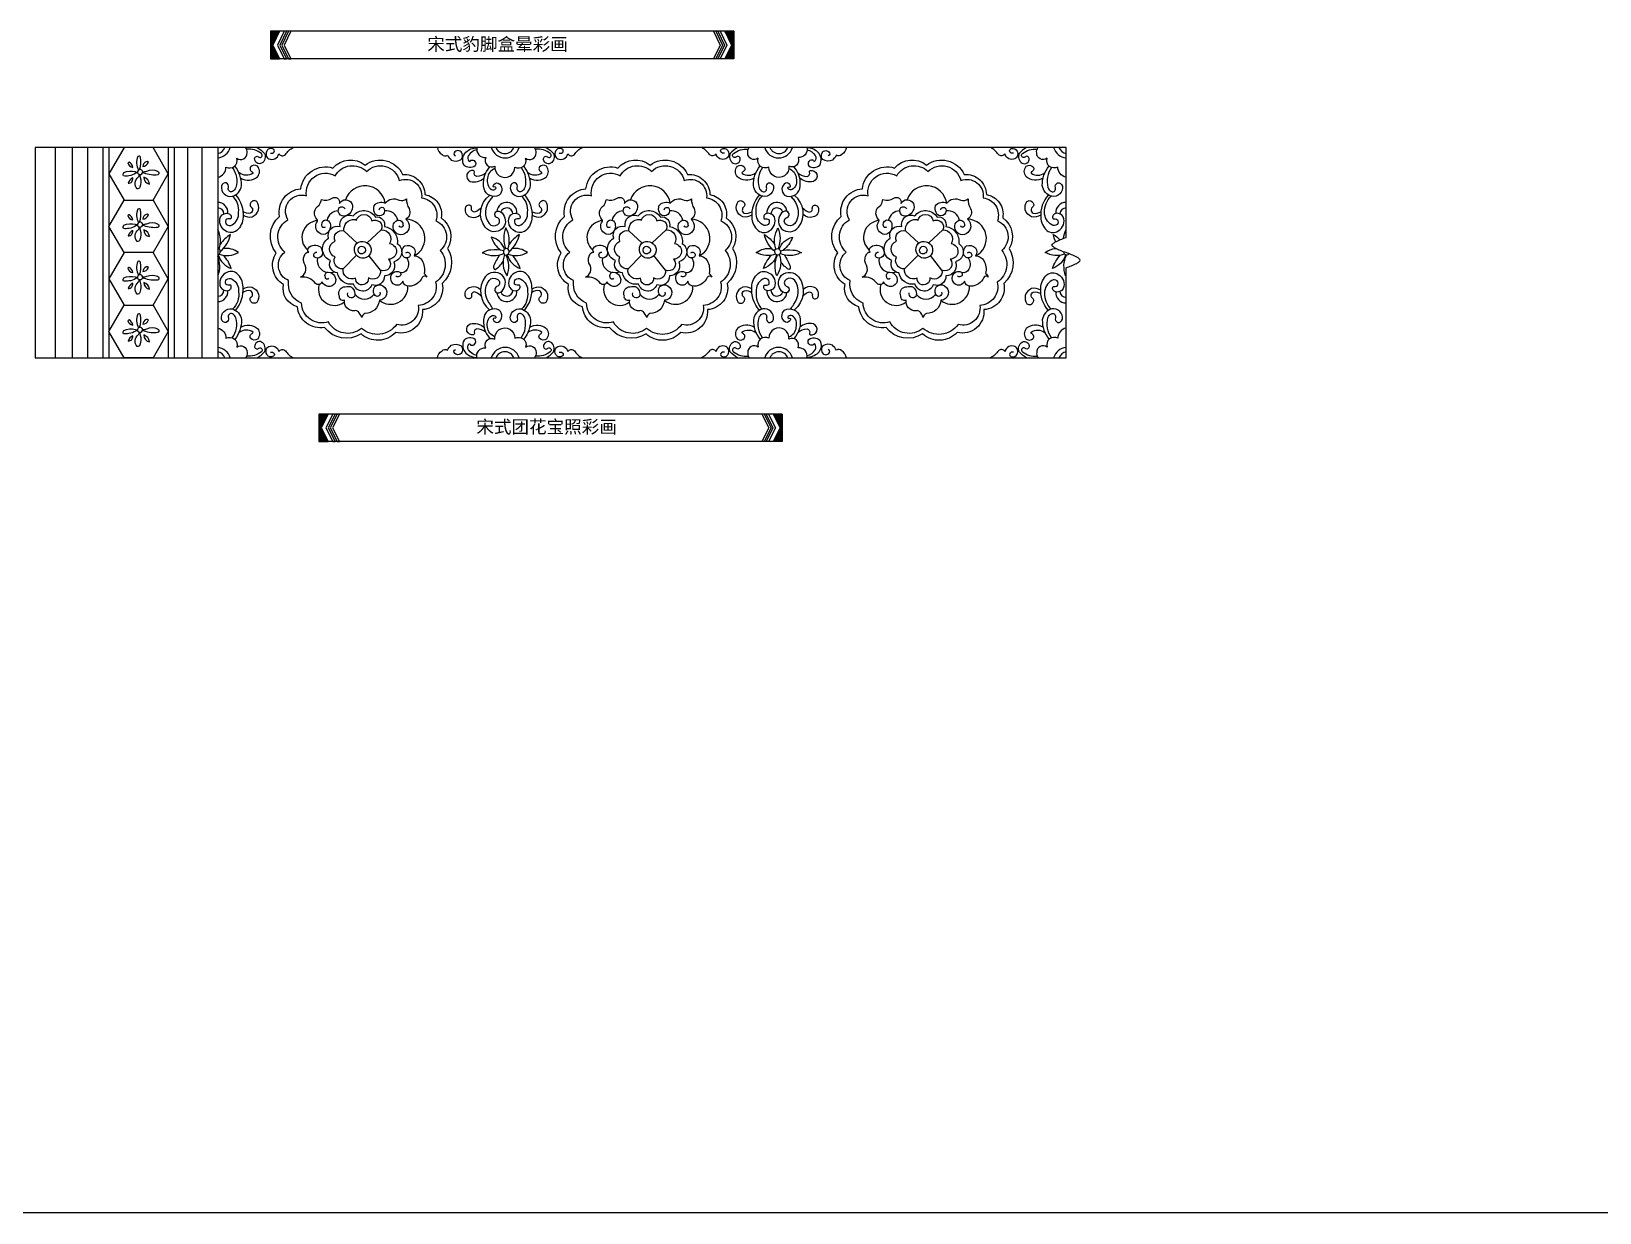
# Model space of a CAD drawing. Extents: x -66030 to 95157, y -13132 to 45879.
# Drawn here: x -29719 to -25992, y 1430 to 4238 of the extents above; entities that cross this region are included whole.
import ezdxf

# ---------------------------------------------------------------- set-up
doc = ezdxf.new("R2010")
doc.units = 0
doc.header["$LTSCALE"] = 100
doc.header["$MEASUREMENT"] = 0
for name, color, linetype in [('3', 11, 'CONTINUOUS'), ('4', 121, 'CONTINUOUS'), ('BH', 21, 'CONTINUOUS'), ('TEXT', 105, 'CONTINUOUS')]:
    doc.layers.add(name, color=color, linetype=linetype)
doc.styles.add('HZ', font='simhei.ttf')

# ---------------------------------------------------------------- blocks, each defined once
blk = doc.blocks.new('A$C4CCE1407')
at = {"layer": '3'}
for p, q in [((0, 65.3), (0, 0)), ((1101.2, 65.3), (0, 65.3)), ((21.6, 65.3), (5.3, 32.6)), ((32.8, 65.3), (16.5, 32.6)), ((38.4, 65.3), (22.1, 32.6)), ((43, 65.3), (26.7, 32.6)), ((48.6, 65.3), (32.3, 32.6)), ((1058.2, 65.3), (1052.6, 65.3)), ((1052.6, 65.3), (1068.9, 32.6)), ((1058.2, 65.3), (1074.5, 32.6)), ((1068.4, 65.3), (1062.8, 65.3)), ((1062.8, 65.3), (1079.1, 32.6)), ((1068.4, 65.3), (1084.7, 32.6)), ((1101.2, 65.3), (1079.6, 65.3)), ((1079.6, 65.3), (1095.9, 32.6)), ((1101.2, 65.3), (1101.2, 0)), ((5.3, 32.6), (21.6, 0)), ((16.5, 32.6), (32.8, 0)), ((22.1, 32.6), (38.4, 0)), ((26.7, 32.6), (43, 0)), ((32.3, 32.6), (48.6, 0)), ((1068.9, 32.6), (1052.6, 0)), ((1074.5, 32.6), (1058.2, 0)), ((1079.1, 32.6), (1062.8, 0)), ((1084.7, 32.6), (1068.4, 0)), ((1095.9, 32.6), (1079.6, 0)), ((0, 0), (21.6, 0)), ((1101.2, 0), (0, 0)), ((32.8, 0), (38.4, 0)), ((43, 0), (48.6, 0)), ((1058.2, 0), (1052.6, 0)), ((1068.4, 0), (1062.8, 0)), ((1101.2, 0), (1079.6, 0))]:
    blk.add_line(p, q, dxfattribs=at)
at = {"layer": 'BH'}
for p, q in [((0, 63.9), (1.3, 65.3)), ((0, 58.8), (6.4, 65.3)), ((0, 61.4), (3.9, 65.3)), ((0, 56.3), (9, 65.3)), ((0, 53.8), (11.5, 65.3)), ((0, 51.2), (14, 65.3)), ((0, 48.7), (16.6, 65.3)), ((0, 46.1), (19.1, 65.3)), ((0, 43.6), (21.5, 65.1)), ((0, 41), (19, 60)), ((0, 38.5), (16.4, 54.9)), ((0, 35.9), (13.9, 49.8)), ((0, 33.4), (11.3, 44.7)), ((0, 30.8), (8.8, 39.6)), ((1080, 64.6), (1080.6, 65.3)), ((1080.8, 62.9), (1083.2, 65.3)), ((1081.7, 61.2), (1085.7, 65.3)), ((1082.5, 59.5), (1088.3, 65.3)), ((1083.3, 57.8), (1090.8, 65.3)), ((1084.2, 56.1), (1093.4, 65.3)), ((1085, 54.4), (1095.9, 65.3)), ((1085.9, 52.7), (1098.4, 65.3)), ((1086.7, 51), (1101, 65.3)), ((1087.6, 49.3), (1101.2, 62.9)), ((1088.4, 47.6), (1101.2, 60.4)), ((1089.3, 45.9), (1101.2, 57.8)), ((1090.1, 44.2), (1101.2, 55.3)), ((1091, 42.5), (1101.2, 52.8)), ((1091.8, 40.8), (1101.2, 50.2)), ((1092.7, 39.1), (1101.2, 47.7)), ((1093.5, 37.4), (1101.2, 45.1)), ((1094.4, 35.7), (1101.2, 42.6)), ((1095.2, 34), (1101.2, 40)), ((1095.5, 31.8), (1101.2, 37.5)), ((0, 28.3), (6.2, 34.5)), ((0, 25.7), (5.8, 31.6)), ((0, 23.2), (6.7, 29.9)), ((0, 20.7), (7.5, 28.2)), ((0, 18.1), (8.4, 26.5)), ((0, 15.6), (9.2, 24.8)), ((0, 13), (10.1, 23.1)), ((0, 10.5), (10.9, 21.4)), ((0, 7.9), (11.8, 19.7)), ((0, 5.4), (12.6, 18)), ((0, 2.8), (13.5, 16.3)), ((0, 0.3), (14.3, 14.6)), ((2.3, 0), (15.2, 12.9)), ((4.8, 0), (16, 11.2)), ((7.3, 0), (16.8, 9.5)), ((9.9, 0), (17.7, 7.8)), ((12.4, 0), (18.5, 6.1)), ((15, 0), (19.4, 4.4)), ((17.5, 0), (20.2, 2.7)), ((20.1, 0), (21.1, 1)), ((1080.2, 1.2), (1101.2, 22.2)), ((1081.6, 0), (1101.2, 19.7)), ((1082.8, 6.3), (1101.2, 24.8)), ((1084.1, 0), (1101.2, 17.1)), ((1085.3, 11.4), (1101.2, 27.3)), ((1086.7, 0), (1101.2, 14.6)), ((1087.9, 16.5), (1101.2, 29.8)), ((1089.2, 0), (1101.2, 12)), ((1090.4, 21.6), (1101.2, 32.4)), ((1091.7, 0), (1101.2, 9.5)), ((1093, 26.7), (1101.2, 34.9)), ((1094.3, 0), (1101.2, 6.9)), ((1096.8, 0), (1101.2, 4.4)), ((1099.4, 0), (1101.2, 1.8))]:
    blk.add_line(p, q, dxfattribs=at)
blk = doc.blocks.new('A$C0F590F21')
at = {"layer": '3'}
for p, q in [((47.6, 500), (47.6, 0)), ((87.8, 500), (87.8, 0)), ((124.3, 500), (124.3, 0)), ((160.8, 500), (160.8, 0)), ((175.4, 500), (175.4, 0)), ((316.1, 500), (316.1, 0)), ((330.6, 500), (330.6, 0)), ((362, 500), (362, 0)), ((395.9, 500), (395.9, 0)), ((433.9, 500), (433.9, 0)), ((765.3, 272.8), (733.9, 302)), ((822.6, 304.1), (788.9, 273.5)), ((1442.6, 272.8), (1411.2, 302)), ((1500, 304.1), (1466.3, 273.5)), ((2099.9, 272.8), (2068.4, 302)), ((2157.2, 304.1), (2123.5, 273.5)), ((763.9, 243.7), (731.8, 211.8)), ((820.6, 208.7), (793.3, 243.1)), ((1441.3, 243.7), (1409.1, 211.8)), ((1497.9, 208.7), (1470.7, 243.1)), ((2098.5, 243.7), (2066.4, 211.8)), ((2155.1, 208.7), (2127.9, 243.1))]:
    blk.add_line(p, q, dxfattribs=at)
blk.add_lwpolyline([(211.5, 500), (175.4, 437.5), (211.5, 375), (280.1, 375), (316.1, 437.5), (280.1, 500)], dxfattribs=at)
for points in [[(433.9, 429.3, 0.372313), (453.4, 453.6, 0.68693), (479, 474.3, 0.626492), (503.6, 487.1, 0.205516), (500.1, 500)], [(527.5, 500, -0.107783), (545.1, 485.7, -0.391032), (538.1, 462.5, -0.58112), (521.6, 473.9, -0.660463), (531.9, 477, 0.955621), (537.6, 485.5, 0.204261), (502.4, 496.1, 0.204261)], [(559, 486.8, 0.394797), (567.8, 489.9, 0.574098), (564, 496.6, 0.442079), (550.3, 490.9, 0.426604), (555.4, 473.1, 0.474753), (578.9, 484.7, 0.428695), (594.7, 483.1, -0.139019), (613.7, 500)], [(956, 500, 0.230395), (967, 483.2, 0.365951), (979.6, 481.9, 0.095053), (989, 470.1, 0.281466), (1012.2, 471.8, 0.283048), (1014.7, 484.8, 0.578552), (997.6, 489.7, 0.618575), (999.2, 479.9)], [(1049.5, 494.1, 0.228842), (1030.1, 481.2, 0.299699), (1030.7, 467.1, 0.50223), (1035, 469.5, -0.764974), (1045.4, 456.3, -0.379328), (1019.4, 458.2, -0.347241), (1023.7, 488.8, -0.184495), (1049.8, 499.2)], [(1050, 500, 0.519587), (1070.9, 476.3, 0.729161), (1092.6, 455.5, 1.079646), (1140, 453.6, 0.68693), (1165.7, 474.3, 0.626492), (1190.3, 487.1, 0.205516), (1186.7, 500, 0.205516)], [(1214.2, 500, -0.107783), (1231.8, 485.7, -0.391032), (1224.8, 462.5, -0.58112), (1208.2, 473.9, -0.660463), (1218.6, 477, 0.955621), (1224.3, 485.5, 0.204261), (1189.1, 496.1, 0.204261)], [(1245.7, 486.8, 0.394797), (1254.5, 489.9, 0.574098), (1250.6, 496.6, 0.442079), (1236.9, 490.9, 0.426604), (1242.1, 473.1, 0.474753), (1265.6, 484.7, 0.428695), (1281.4, 483.1, -0.139019), (1300.4, 500)], [(1638.2, 486.8, -0.394797), (1629.4, 489.9, -0.574098), (1633.3, 496.6, -0.442079), (1647, 490.9, -0.426604), (1641.8, 473.1, -0.474753), (1618.3, 484.7, -0.428695), (1602.5, 483.1, 0.139019), (1583.5, 500)], [(1669.7, 500, 0.107783), (1652.1, 485.7, 0.391032), (1659.1, 462.5, 0.58112), (1675.6, 473.9, 0.660463), (1665.3, 477, -0.955621), (1659.6, 485.5, -0.204261), (1694.8, 496.1, -0.204261)], [(1833.9, 500, -0.519587), (1813, 476.3, -0.729161), (1791.3, 455.5, -1.079646), (1743.8, 453.6, -0.68693), (1718.2, 474.3, -0.626492), (1693.6, 487.1, -0.205516), (1697.2, 500, -0.205516)], [(1834.4, 494.1, -0.228842), (1853.8, 481.2, -0.299699), (1853.2, 467.1, -0.50223), (1848.9, 469.5, 0.764974), (1838.5, 456.3, 0.379328), (1864.5, 458.2, 0.347241), (1860.2, 488.8, 0.184495), (1834.1, 499.2)], [(1927.9, 500, -0.230395), (1916.9, 483.2, -0.365951), (1904.2, 481.9, -0.095053), (1894.9, 470.1, -0.281466), (1871.7, 471.8, -0.283048), (1869.2, 484.8, -0.578552), (1886.3, 489.7, -0.618575), (1884.7, 479.9)], [(2324.9, 486.8, -0.394797), (2316.1, 489.9, -0.479285), (2319.9, 497.4, -0.381127), (2333.6, 490.9, -0.426604), (2328.5, 473.1, -0.474753), (2305, 484.7, -0.428695), (2289.2, 483.1, 0.139019), (2270.2, 500)], [(2356.4, 500, 0.107783), (2338.8, 485.7, 0.391032), (2345.8, 462.5, 0.58112), (2362.3, 473.9, 0.660463), (2352, 477, -0.955621), (2346.3, 485.5, -0.204261), (2381.5, 496.1, -0.204261)], [(2450, 429.3, -0.372313), (2430.5, 453.6, -0.68693), (2404.9, 474.3, -0.626492), (2380.2, 487.1, -0.205516), (2383.8, 500)], [(2450, 0), (2450, 214, 0.033865), (2475.6, 224.6, 0.043189), (2481.4, 228.7, 0.176583), (2483.3, 232, 0.176583), (2481.4, 235.3, 0.043189), (2475.6, 239.4, 0.033865), (2450, 250, -0.033865), (2424.4, 260.6, -0.043189), (2418.6, 264.7, -0.176583), (2416.7, 268, -0.176583), (2418.6, 271.3, -0.043189), (2424.4, 275.4, -0.033865), (2450, 286), (2450, 500)], [(248.3, 447.4, 0.1136), (250.4, 476.7, 0.559237), (244.3, 478.7, 0.251971), (245.8, 446.5)], [(255.7, 455, 0.343849), (269.2, 465, 0.379827), (264.1, 466, 0.309086), (256.1, 455)], [(468.4, 452.3, -0.232545), (476.9, 405, -0.186121), (468.7, 395.3, -0.674391), (459.2, 404.8, 0.348927), (454.3, 415.9, 0.393108), (442.7, 408.4, 0.528188), (467.9, 383.9, 0.309808), (490.3, 409.4, 0.179575), (474.4, 456.1, 0.179575)], [(488.6, 426.7, 0.312407), (528.4, 430.5, 0.373033), (528.4, 455.5, 0.367234), (512.2, 453.8, 0.501529), (515.6, 442.4, -0.185739), (517.7, 439, -0.303035), (484.6, 439.4)], [(1092.7, 449.8, 0.302314), (1075.1, 426.8, 0.317129), (1084.7, 399.9, 0.256228), (1094.3, 401.8, 0.86317), (1092.4, 406.1, -0.572432), (1088.4, 408.8, -0.414123), (1100.7, 415.5, -0.510779), (1102.8, 386.7, -0.489045), (1066.7, 402, -0.239592), (1080.7, 454.2)], [(1155.1, 452.3, -0.232545), (1163.6, 405, -0.186121), (1155.4, 395.3, -0.674391), (1145.9, 404.8, 0.348927), (1141, 415.9, 0.393108), (1129.4, 408.4, 0.528188), (1154.6, 383.9, 0.309808), (1177, 409.4, 0.179575), (1161.1, 456.1, 0.179575)], [(1175.3, 426.7, 0.312407), (1215.1, 430.5, 0.373033), (1215.1, 455.5, 0.367234), (1198.8, 453.8, 0.501529), (1202.2, 442.4, -0.185739), (1204.4, 439, -0.303035), (1171.2, 439.4)], [(1708.6, 426.7, -0.312407), (1668.8, 430.5, -0.373033), (1668.8, 455.5, -0.367234), (1685.1, 453.8, -0.501529), (1681.6, 442.4, 0.185739), (1679.5, 439, 0.303035), (1712.7, 439.4)], [(1728.8, 452.3, 0.232545), (1720.3, 405, 0.186121), (1728.5, 395.3, 0.674391), (1738, 404.8, -0.348927), (1742.9, 415.9, -0.393108), (1754.5, 408.4, -0.528188), (1729.3, 383.9, -0.309808), (1706.9, 409.4, -0.179575), (1722.8, 456.1, -0.179575)], [(1791.2, 449.8, -0.302314), (1808.8, 426.8, -0.317129), (1799.2, 399.9, -0.256228), (1789.6, 401.8, -0.86317), (1791.5, 406.1, 0.572432), (1795.5, 408.8, 0.414123), (1783.2, 415.5, 0.510779), (1781.1, 386.7, 0.489045), (1817.2, 402, 0.239592), (1803.2, 454.2)], [(2395.3, 426.7, -0.312407), (2355.5, 430.5, -0.373033), (2355.5, 455.5, -0.367234), (2371.7, 453.8, -0.501529), (2368.3, 442.4, 0.480586), (2367.2, 439, 0.312853), (2399.3, 439.4)], [(2415.5, 452.3, 0.232545), (2407, 405, 0.186121), (2415.2, 395.3, 0.674391), (2424.7, 404.8, -0.348927), (2429.6, 415.9, -0.393108), (2441.2, 408.4, -0.528188), (2416, 383.9, -0.309808), (2393.6, 409.4, -0.179575), (2409.5, 456.1, -0.179575)], [(243.2, 439.9, 0.1218), (239.2, 438.8, -0.12525), (222.6, 432.7, -0.096946), (209.7, 432.4, -0.278667), (210.7, 440.3, -0.167474), (237.9, 442.6, 0.183834), (243, 441.7)], [(248.5, 435.9, 0.11027), (249.6, 428.8, -0.167276), (248.9, 405.7, -0.334001), (242, 401.6, -0.445308), (245, 429.6, 0.148269), (247.6, 436.1, 0.148269)], [(255.5, 442.2, 0.089422), (265.1, 443.9, -0.221527), (290.6, 443.9, -0.580729), (291.9, 435, -0.127547), (259.3, 438.8, 0.045385), (255.4, 440.3, 0.045385)], [(1070.7, 438.8, -0.18178), (1049.4, 431.2, -0.513183), (1043.8, 441.2, 0.445655), (1041.7, 445.1, 0.343582), (1026.2, 436.6, 0.378801), (1034.2, 419.1, 0.243982), (1066.8, 427.1, 0.243982)], [(1813.2, 438.8, 0.18178), (1834.5, 431.2, 0.513183), (1840.1, 441.2, -0.445655), (1842.2, 445.1, -0.343582), (1857.7, 436.6, -0.378801), (1849.7, 419.1, -0.243982), (1817.1, 427.1, -0.243982)], [(475.9, 387.2, -0.207079), (494, 334.6, -0.208107), (479.2, 302.4, -0.307361), (452.5, 301.6, -0.373956), (440.4, 335.4, -0.377431), (460.7, 342.3, -0.454298), (464.7, 330.4, 0.170802), (452.8, 328.3, 0.20745), (454.9, 316.6, 0.31524), (467.8, 316.4, 0.31499), (483.4, 346, 0.2532), (469.3, 384.3, 0.2532)], [(494.2, 339, 0.170576), (515.7, 335.1, 0.207603), (530.8, 351.8, 0.191154), (526.8, 371.6, 0.438391), (512.8, 369.2, 0.49312), (514.4, 357.6, -0.282555), (516.5, 352.8, -0.354299), (512, 344.1, -0.218092), (493.8, 347.4)], [(688.9, 311, -0.568804), (682.4, 311.6, -0.410748), (687.6, 327.6, -0.474279), (701.5, 316.5, -0.258799), (694.4, 297.1, -0.378874), (675, 296.8, -0.428314), (670.7, 324.5, 0.30621), (669.8, 329.1, -0.50532), (675, 362.9, 0.064941), (680.3, 376.5, 0.235841), (705.8, 379.8, -0.660718), (723, 367.2, -1.038446), (751.7, 349.7, -0.437122), (725.5, 338.9, -0.397653), (722.7, 357.4, -0.423218), (736.6, 354.3)], [(817.6, 351.8, -0.784352), (829.6, 354.2, -0.989655), (806.5, 345.1, -0.171785), (805.3, 361.4, -0.383578), (831.9, 367.3, -0.392267), (865, 374.5, 0.213243), (882.5, 377.7, 0.15394), (888.5, 354.6, -0.398756), (881.3, 329.5, -0.518882), (878.1, 294.5, -0.537197), (851.1, 309.7, -0.303003), (857.4, 324.8, -0.612938), (874.1, 317.2, -1.067845), (865, 314)], [(1087.8, 383.7, 0.00852), (1081.2, 375.5, 0.343804), (1078.7, 319.1, 0.378202), (1099.2, 316.6, 0.536106), (1099.2, 333.1, -0.813144), (1097.3, 348.3, -0.319646), (1112.5, 340.8, -0.367935), (1109.8, 306.7, -0.429561), (1069.4, 310.4, -0.411466), (1079.6, 386.2)], [(1162.6, 387.2, -0.207079), (1180.7, 334.6, -0.208107), (1165.9, 302.4, -0.307361), (1139.2, 301.6, -0.373956), (1127, 335.4, -0.377431), (1147.4, 342.3, -0.454298), (1151.4, 330.4, 0.170802), (1139.5, 328.3, 0.20745), (1141.6, 316.6, 0.31524), (1154.5, 316.4, 0.31499), (1170.1, 346, 0.2532), (1155.9, 384.3, 0.2532)], [(1180.9, 339, 0.170576), (1202.4, 335.1, 0.207603), (1217.4, 351.8, 0.191154), (1213.5, 371.6, 0.438391), (1199.5, 369.2, 0.49312), (1201.1, 357.6, -0.282555), (1203.2, 352.8, -0.354299), (1198.7, 344.1, -0.218092), (1180.5, 347.4)], [(1366.2, 311, -0.568804), (1359.8, 311.6, -0.410748), (1365, 327.6, -0.474279), (1378.8, 316.5, -0.258799), (1371.8, 297.1, -0.378874), (1352.4, 296.8, -0.428314), (1348.1, 324.5, 0.30621), (1347.1, 329.1, -0.50532), (1352.4, 362.9, 0.064941), (1357.6, 376.5, 0.235841), (1383.2, 379.8, -0.660718), (1400.4, 367.2, -1.038446), (1429, 349.7, -0.437122), (1402.9, 338.9, -0.397653), (1400.1, 357.4, -0.423218), (1413.9, 354.3)], [(1495, 351.8, -0.784352), (1506.9, 354.2, -0.989655), (1483.8, 345.1, -0.171785), (1482.6, 361.4, -0.383578), (1509.3, 367.3, -0.392267), (1542.4, 374.5, 0.213243), (1559.9, 377.7, 0.15394), (1565.8, 354.6, -0.398756), (1558.7, 329.5, -0.518882), (1555.5, 294.5, -0.537197), (1528.4, 309.7, -0.303003), (1534.8, 324.8, -0.612938), (1551.5, 317.2, -1.067845), (1542.4, 314)], [(1703, 339, -0.170576), (1681.5, 335.1, -0.207603), (1666.5, 351.8, -0.191154), (1670.4, 371.6, -0.438391), (1684.4, 369.2, -0.49312), (1682.8, 357.6, 0.282555), (1680.7, 352.8, 0.354299), (1685.2, 344.1, 0.218092), (1703.4, 347.4)], [(1721.3, 387.2, 0.207079), (1703.2, 334.6, 0.208107), (1718, 302.4, 0.307361), (1744.7, 301.6, 0.373956), (1756.8, 335.4, 0.377431), (1736.5, 342.3, 0.454298), (1732.5, 330.4, -0.170802), (1744.4, 328.3, -0.20745), (1742.3, 316.6, -0.31524), (1729.4, 316.4, -0.31499), (1713.8, 346, -0.2532), (1727.9, 384.3, -0.2532)], [(1796.1, 383.7, -0.00852), (1802.7, 375.5, -0.343804), (1805.2, 319.1, -0.378202), (1784.7, 316.6, -0.536106), (1784.7, 333.1, 0.813144), (1786.5, 348.3, 0.319646), (1771.3, 340.8, 0.367935), (1774.1, 306.7, 0.429561), (1814.5, 310.4, 0.411466), (1804.3, 386.2)], [(2023.4, 311, -0.568804), (2017, 311.6, -0.410748), (2022.2, 327.6, -0.474279), (2036.1, 316.5, -0.258799), (2029, 297.1, -0.378874), (2009.6, 296.8, -0.428314), (2005.3, 324.5, 0.30621), (2004.4, 329.1, -0.50532), (2009.6, 362.9, 0.064941), (2014.8, 376.5, 0.235841), (2040.4, 379.8, -0.660718), (2057.6, 367.2, -1.038446), (2086.2, 349.7, -0.437122), (2060.1, 338.9, -0.397653), (2057.3, 357.4, -0.423218), (2071.2, 354.3)], [(2152.2, 351.8, -0.784352), (2164.1, 354.2, -0.989655), (2141, 345.1, -0.171785), (2139.8, 361.4, -0.383578), (2166.5, 367.3, -0.392267), (2199.6, 374.5, 0.213243), (2217.1, 377.7, 0.15394), (2223.1, 354.6, -0.398756), (2215.9, 329.5, -0.518882), (2212.7, 294.5, -0.537197), (2185.6, 309.7, -0.303003), (2192, 324.8, -0.612938), (2208.7, 317.2, -1.067845), (2199.6, 314)], [(2389.7, 339, -0.170576), (2368.2, 335.1, -0.207603), (2353.1, 351.8, -0.191154), (2357.1, 371.6, -0.438391), (2371.1, 369.2, -0.49312), (2369.5, 357.6, 0.282555), (2367.4, 352.8, 0.354299), (2371.9, 344.1, 0.218092), (2390.1, 347.4)], [(2408, 387.2, 0.207079), (2389.9, 334.6, 0.208107), (2404.7, 302.4, 0.307361), (2431.4, 301.6, 0.373956), (2443.5, 335.4, 0.377431), (2423.2, 342.3, 0.454298), (2419.2, 330.4, -0.243752), (2429.3, 328.3, -0.366166), (2429, 316.6, -0.31524), (2416, 316.4, -0.266794), (2398.8, 346, -0.213469), (2414.6, 384.3, -0.2532)], [(248.3, 322.4, 0.1136), (250.4, 351.7, 0.559237), (244.3, 353.7, 0.251971), (245.8, 321.5)], [(255.7, 330, 0.343849), (269.2, 340, 0.379827), (264.1, 341, 0.309086), (256.1, 330)], [(1060.2, 356.8, -0.075627), (1048, 347.9, -0.692763), (1036.8, 355.4, 0.162429), (1035.9, 360.7, 0.629271), (1022.3, 355.4, 0.418617), (1035, 334.9, 0.272379), (1058.5, 340.4, 0.272379)], [(1823.7, 356.8, 0.075627), (1835.9, 347.9, 0.692763), (1847, 355.4, -0.162429), (1848, 360.7, -0.629271), (1861.6, 355.4, -0.418617), (1848.9, 334.9, -0.272379), (1825.4, 340.4, -0.272379)], [(243.2, 314.9, 0.1218), (239.2, 313.8, -0.12525), (222.6, 307.7, -0.096946), (209.7, 307.4, -0.278667), (210.7, 315.3, -0.167474), (237.9, 317.6, 0.183834), (243, 316.7)], [(248.5, 310.9, 0.11027), (249.6, 303.8, -0.167276), (248.9, 280.7, -0.334001), (242, 276.6, -0.445308), (245, 304.6, 0.148269), (247.6, 311.1, 0.148269)], [(255.5, 317.2, 0.089422), (265.1, 318.9, -0.221527), (290.6, 318.9, -0.580729), (291.9, 310, -0.127547), (259.3, 313.8, 0.045385), (255.4, 315.3, 0.045385)], [(437, 258.8, 0.201819), (433.9, 304.9, 0.201819)], [(1123.6, 258.8, 0.220908), (1118.5, 308.7, 0.187856), (1118.1, 259.4, 0.187856)], [(1760.2, 258.8, -0.220908), (1765.4, 308.7, -0.187856), (1765.8, 259.4, -0.187856)], [(2444, 283.9, -0.092643), (2450, 304.9)], [(439.9, 253.1, 0.174667), (464.2, 293.5, 0.093836), (439.6, 269.6)], [(697.2, 189.2, -0.917532), (689.6, 191.7, -0.559081), (696.7, 204, -0.506185), (712.8, 177.7, -0.616001), (681.6, 181, -0.583564), (666.3, 176.6, 0.27699), (630.9, 191.7, 0.206628), (642.2, 204, 0.229521), (638.9, 225.3, -0.254389), (641.9, 247, -0.337285), (650.1, 251.3, -0.434018), (649.3, 260.9, -0.406251), (677.8, 263.6, -0.237417), (682.4, 244.6, -0.354106), (667.6, 237.4, -0.871953), (669.6, 251.3)], [(881.1, 249.7, -1.031341), (888.5, 239.3, -0.478458), (873.6, 243.2, -0.34168), (878.6, 266, -0.30594), (899.9, 261.1, -0.310327), (900.4, 242.3, -0.256076), (919.7, 231.4, -0.185117), (924.2, 200.2, -0.175797), (930.6, 191.8, 0.564237), (919.7, 190.9, -0.301838), (888.5, 170.1, -0.380354), (873.7, 182.4, -0.537157), (850.9, 176, -0.268818), (845.5, 193.8, -0.420201), (862.8, 205.2, -1.631835), (857.3, 195.3, -1.631835)], [(1115.7, 258, 0.251821), (1084.1, 287, 0.159741), (1106.3, 255.9, 0.159741)], [(1126.3, 252.9, 0.176099), (1150.9, 293.5, 0.093836), (1126.3, 269.6)], [(1374.6, 189.2, -0.917532), (1366.9, 191.7, -0.559081), (1374, 204, -0.506185), (1390.2, 177.7, -0.616001), (1359, 181, -0.583564), (1343.6, 176.6, 0.27699), (1308.3, 191.7, 0.206628), (1319.5, 204, 0.229521), (1316.2, 225.3, -0.254389), (1319.2, 247, -0.337285), (1327.5, 251.3, -0.434018), (1326.6, 260.9, -0.406251), (1355.1, 263.6, -0.237417), (1359.8, 244.6, -0.354106), (1345, 237.4, -0.871953), (1346.9, 251.3)], [(1558.5, 249.7, -1.031341), (1565.9, 239.3, -0.478458), (1551, 243.2, -0.34168), (1556, 266, -0.30594), (1577.3, 261.1, -0.310327), (1577.8, 242.3, -0.256076), (1597.1, 231.4, -0.185117), (1601.5, 200.2, -0.175797), (1608, 191.8, 0.564237), (1597.1, 190.9, -0.301838), (1565.9, 170.1, -0.380354), (1551, 182.4, -0.537157), (1528.3, 176, -0.268818), (1522.8, 193.8, -0.420201), (1540.2, 205.2, -1.631835), (1534.7, 195.3, -1.631835)], [(1757.6, 252.9, -0.175988), (1733, 293.5, -0.093836), (1757.6, 269.6)], [(1768.2, 258, -0.251821), (1799.8, 287, -0.159741), (1777.6, 255.9, -0.159741)], [(2031.8, 189.2, -0.917532), (2024.1, 191.7, -0.559081), (2031.3, 204, -0.506185), (2047.4, 177.7, -0.616001), (2016.2, 181, -0.583564), (2000.8, 176.6, 0.27699), (1965.5, 191.7, 0.206628), (1976.7, 204, 0.229521), (1973.5, 225.3, -0.254389), (1976.5, 247, -0.337285), (1984.7, 251.3, -0.434018), (1983.9, 260.9, -0.406251), (2012.3, 263.6, -0.237417), (2017, 244.6, -0.354106), (2002.2, 237.4, -0.871953), (2004.1, 251.3)], [(2215.7, 249.7, -1.031341), (2223.1, 239.3, -0.478458), (2208.2, 243.2, -0.34168), (2213.2, 266, -0.30594), (2234.5, 261.1, -0.310327), (2235, 242.3, -0.256076), (2254.3, 231.4, -0.185117), (2258.8, 200.2, -0.175797), (2265.2, 191.8, 0.564237), (2254.3, 190.9, -0.301838), (2223.1, 170.1, -0.380354), (2208.3, 182.4, -0.537157), (2185.5, 176, -0.268818), (2180, 193.8, -0.420201), (2197.4, 205.2, -1.631835), (2191.9, 195.3, -1.631835)], [(2425.6, 276, -0.066626), (2419.7, 293.5, -0.055436), (2435.4, 280.4)], [(248.3, 197.4, 0.1136), (250.4, 226.7, 0.559237), (244.3, 228.7, 0.251971), (245.8, 196.5)], [(433.9, 244.5, 0.107343), (436.3, 245.5, 0.185852), (439.9, 253.4, 0.351783), (433.9, 259.9, 0.496688)], [(433.9, 196.6, 0.007972), (434.9, 195.2, 0.189914), (433.9, 241.7, 0.189914)], [(435.1, 244.9, 0.248502), (466.1, 212.7, 0.11622), (446.9, 243.9, 0.11622)], [(437, 246.2, 0.206537), (483.3, 250.4, 0.200877), (446.8, 259.6, 0.200877)], [(882.6, 237.4, -0.29962), (884, 210.6, -0.377844), (867.6, 202.7, -0.377844)], [(1113.1, 254.4, 0.099473), (1083.1, 256.3, 0.147328), (1062.4, 249.5, -0.122604), (1065.6, 249.4, 0.238051), (1113.6, 248.1, 0.238051)], [(1103.8, 244.6, 0.058607), (1089.5, 217.7, 0.384015), (1092.9, 209.7, 0.103341), (1112, 228.8, 0.103341)], [(1115.6, 245.7, 0.249394), (1121.5, 195.2, 0.202104), (1119.4, 244.4, 0.202104)], [(1121.8, 244.9, 0.248502), (1152.8, 212.7, 0.11622), (1133.6, 243.9, 0.11622)], [(1123.7, 246.2, 0.206537), (1170, 250.4, 0.200877), (1133.5, 259.6, 0.200877)], [(1559.9, 237.4, -0.29962), (1561.4, 210.6, -0.377844), (1545, 202.7, -0.377844)], [(1760.2, 246.2, -0.206537), (1713.9, 250.4, -0.200877), (1750.4, 259.6, -0.200877)], [(1762.1, 244.9, -0.248502), (1731.1, 212.7, -0.11622), (1750.3, 243.9, -0.11622)], [(1768.3, 245.7, -0.249394), (1762.3, 195.2, -0.202104), (1764.5, 244.4, -0.202104)], [(1770.8, 254.4, -0.099473), (1800.8, 256.3, -0.147328), (1821.5, 249.5, 0.122604), (1818.3, 249.4, -0.238051), (1770.2, 248.1, -0.238051)], [(1780, 244.6, -0.058607), (1794.4, 217.7, -0.384015), (1790.9, 209.7, -0.103341), (1771.9, 228.8, -0.103341)], [(2217.1, 237.4, -0.29962), (2218.6, 210.6, -0.377844), (2202.2, 202.7, -0.377844)], [(2446.9, 246.2, -0.206936), (2400.6, 250.4, -0.140515), (2425.7, 259.9, -0.140515)], [(2448.8, 244.9, -0.248502), (2417.8, 212.7, -0.11622), (2437, 243.9, -0.11622)], [(2456.7, 247.6, -0.046469), (2455.8, 246.4, -0.387576), (2447.6, 245.5, -0.183685), (2444.3, 252, -0.183685)], [(2444.9, 250, -0.085765), (2444.3, 252, -0.085765)], [(2450, 196.6, -0.007972), (2449, 195.2, -0.202104), (2451.2, 244.4, -0.128887)], [(243.2, 189.9, 0.1218), (239.2, 188.8, -0.12525), (222.6, 182.7, -0.096946), (209.7, 182.4, -0.278667), (210.7, 190.3, -0.167474), (237.9, 192.6, 0.183834), (243, 191.7)], [(255.5, 192.2, 0.089422), (265.1, 193.9, -0.221527), (290.6, 193.9, -0.580729), (291.9, 185, -0.127547), (259.3, 188.8, 0.045385), (255.4, 190.3, 0.045385)], [(255.7, 205, 0.343849), (269.2, 215, 0.379827), (264.1, 216, 0.309086), (256.1, 205)], [(475.9, 112.8, 0.196564), (494, 168.5, 0.208107), (479.2, 200.8, 0.307361), (452.5, 201.5, 0.373956), (440.4, 167.7, 0.377431), (460.7, 160.9, 0.454298), (464.7, 172.8, -0.170802), (452.8, 174.9, -0.20745), (454.9, 186.5, -0.31524), (467.8, 186.8, -0.31499), (483.4, 157.2, -0.236111), (469.3, 115.7, -0.2532)], [(1087.8, 116.3, -0.006829), (1081.2, 127.6, -0.343804), (1078.7, 184, -0.378202), (1099.2, 186.5, -0.536106), (1099.2, 170.1, 0.813144), (1097.3, 154.9, 0.319646), (1112.5, 162.3, 0.367935), (1109.8, 196.4, 0.429561), (1069.4, 192.7, 0.395364), (1079.6, 113.8)], [(1162.6, 112.8, 0.196564), (1180.7, 168.5, 0.208107), (1165.9, 200.8, 0.307361), (1139.2, 201.5, 0.373956), (1127, 167.7, 0.377431), (1147.4, 160.9, 0.454298), (1151.4, 172.8, -0.170802), (1139.5, 174.9, -0.20745), (1141.6, 186.5, -0.31524), (1154.5, 186.8, -0.31499), (1170.1, 157.2, -0.236111), (1155.9, 115.7, -0.2532)], [(1721.3, 112.8, -0.196564), (1703.2, 168.5, -0.208107), (1718, 200.8, -0.307361), (1744.7, 201.5, -0.373956), (1756.8, 167.7, -0.377431), (1736.5, 160.9, -0.454298), (1732.5, 172.8, 0.170802), (1744.4, 174.9, 0.20745), (1742.3, 186.5, 0.31524), (1729.4, 186.8, 0.31499), (1713.8, 157.2, 0.236111), (1727.9, 115.7, 0.2532)], [(1796.1, 116.3, 0.006829), (1802.7, 127.6, 0.343804), (1805.2, 184, 0.378202), (1784.7, 186.5, 0.536106), (1784.7, 170.1, -0.813144), (1786.5, 154.9, -0.319646), (1771.3, 162.3, -0.367935), (1774.1, 196.4, -0.429561), (1814.5, 192.7, -0.395364), (1804.3, 113.8)], [(2408, 112.8, -0.207079), (2389.9, 165.4, -0.208107), (2404.7, 197.6, -0.307361), (2431.4, 198.4, -0.373956), (2443.5, 164.6, -0.377431), (2423.2, 157.7, -0.454298), (2419.2, 169.6, 0.243752), (2429.3, 171.7, 0.366166), (2429, 183.4, 0.31524), (2416, 183.6, 0.266794), (2398.8, 154, 0.213469), (2414.6, 115.7, 0.2532)], [(248.5, 185.9, 0.11027), (249.6, 178.8, -0.167276), (248.9, 155.7, -0.334001), (242, 151.6, -0.445308), (245, 179.6, 0.148269), (247.6, 186.1, 0.148269)], [(494.2, 164.1, -0.170576), (515.7, 168, -0.207603), (530.8, 151.4, -0.191154), (526.8, 131.6, -0.438391), (512.8, 133.9, -0.49312), (514.4, 145.6, 0.282555), (516.5, 150.3, 0.354299), (512, 159, 0.218092), (493.8, 155.7)], [(819.3, 156.1, -0.992754), (806.2, 150.2, -0.289631), (807.5, 169.3, -0.366457), (826.4, 171, -0.767951), (818, 136.9, -0.384773), (783.7, 105.1, 0.305426), (776.2, 96.1, 0.085937), (767.6, 109.8, 0.235861), (759, 112.1, -0.515538), (735.5, 137.1, -0.608387), (723, 146.9, -0.475679), (733.1, 168.4, -0.067802), (748.8, 169.6, -0.383778), (758.6, 146.1, -0.839735), (742.9, 154.3)], [(1060.2, 146.4, 0.075627), (1048, 155.2, 0.692763), (1036.8, 147.8, -0.162429), (1035.9, 142.5, -0.629271), (1022.3, 147.8, -0.418617), (1035, 168.2, -0.272379), (1058.5, 162.7)], [(1180.9, 164.1, -0.170576), (1202.4, 168, -0.207603), (1217.4, 151.4, -0.191154), (1213.5, 131.6, -0.438391), (1199.5, 133.9, -0.49312), (1201.1, 145.6, 0.282555), (1203.2, 150.3, 0.354299), (1198.7, 159, 0.218092), (1180.5, 155.7)], [(1496.7, 156.1, -0.992754), (1483.5, 150.2, -0.289631), (1484.9, 169.3, -0.366457), (1503.8, 171, -0.767951), (1495.4, 136.9, -0.384773), (1461, 105.1, 0.305426), (1453.5, 96.1, 0.085937), (1444.9, 109.8, 0.235861), (1436.3, 112.1, -0.515538), (1412.9, 137.1, -0.608387), (1400.3, 146.9, -0.475679), (1410.5, 168.4, -0.067802), (1426.1, 169.6, -0.383778), (1435.9, 146.1, -0.839735), (1420.3, 154.3)], [(1703, 164.1, 0.170576), (1681.5, 168, 0.207603), (1666.5, 151.4, 0.191154), (1670.4, 131.6, 0.438391), (1684.4, 133.9, 0.49312), (1682.8, 145.6, -0.282555), (1680.7, 150.3, -0.354299), (1685.2, 159, -0.218092), (1703.4, 155.7)], [(1823.7, 146.4, -0.075627), (1835.9, 155.2, -0.692763), (1847, 147.8, 0.162429), (1848, 142.5, 0.629271), (1861.6, 147.8, 0.418617), (1848.9, 168.2, 0.272379), (1825.4, 162.7)], [(2153.9, 156.1, -0.992754), (2140.7, 150.2, -0.289631), (2142.1, 169.3, -0.366457), (2161, 171, -0.767951), (2152.6, 136.9, -0.384773), (2118.2, 105.1, 0.305426), (2110.7, 96.1, 0.085937), (2102.1, 109.8, 0.235861), (2093.5, 112.1, -0.515538), (2070.1, 137.1, -0.608387), (2057.6, 146.9, -0.475679), (2067.7, 168.4, -0.067802), (2083.4, 169.6, -0.383778), (2093.1, 146.1, -0.839735), (2077.5, 154.3)], [(2389.7, 161, 0.170576), (2368.2, 164.9, 0.207603), (2353.1, 148.2, 0.191154), (2357.1, 128.4, 0.438391), (2371.1, 130.8, 0.49312), (2369.5, 142.4, -0.282555), (2367.4, 147.2, -0.354299), (2371.9, 155.9, -0.218092), (2390.1, 152.6)], [(468.4, 47.7, 0.232545), (476.9, 95, 0.186121), (468.7, 104.7, 0.674391), (459.2, 95.2, -0.348927), (454.3, 84.1, -0.393108), (442.7, 91.6, -0.528188), (467.9, 116.1, -0.309808), (490.3, 90.6, -0.179575), (474.4, 43.9, -0.179575)], [(1092.7, 50.2, -0.302314), (1075.1, 73.2, -0.317129), (1084.7, 100.1, -0.256228), (1094.3, 98.2, -0.86317), (1092.4, 93.9, 0.572432), (1088.4, 91.2, 0.414123), (1100.7, 84.5, 0.510779), (1102.8, 113.3, 0.489045), (1066.7, 98, 0.239592), (1080.7, 45.8)], [(1155.1, 47.7, 0.232545), (1163.6, 95, 0.186121), (1155.4, 104.7, 0.674391), (1145.9, 95.2, -0.348927), (1141, 84.1, -0.393108), (1129.4, 91.6, -0.528188), (1154.6, 116.1, -0.309808), (1177, 90.6, -0.179575), (1161.1, 43.9, -0.179575)], [(1728.8, 47.7, -0.232545), (1720.3, 95, -0.186121), (1728.5, 104.7, -0.674391), (1738, 95.2, 0.348927), (1742.9, 84.1, 0.393108), (1754.5, 91.6, 0.528188), (1729.3, 116.1, 0.309808), (1706.9, 90.6, 0.179575), (1722.8, 43.9, 0.179575)], [(1791.2, 50.2, 0.302314), (1808.8, 73.2, 0.317129), (1799.2, 100.1, 0.256228), (1789.6, 98.2, 0.86317), (1791.5, 93.9, -0.572432), (1795.5, 91.2, -0.414123), (1783.2, 84.5, -0.510779), (1781.1, 113.3, -0.489045), (1817.2, 98, -0.239592), (1803.2, 45.8)], [(2415.5, 47.7, -0.232545), (2407, 95, -0.186121), (2415.2, 104.7, -0.674391), (2424.7, 95.2, 0.348927), (2429.6, 84.1, 0.393108), (2441.2, 91.6, 0.528188), (2416, 116.1, 0.309808), (2393.6, 90.6, 0.179575), (2409.5, 43.9, 0.179575)], [(248.3, 72.4, 0.1136), (250.4, 101.7, 0.559237), (244.3, 103.7, 0.251971), (245.8, 71.5)], [(255.7, 80, 0.343849), (269.2, 90, 0.379827), (264.1, 91, 0.309086), (256.1, 80)], [(488.6, 73.3, -0.312407), (528.4, 69.5, -0.373033), (528.4, 44.5, -0.367234), (512.2, 46.2, -0.501529), (515.6, 57.6, 0.185739), (517.7, 61, 0.303035), (484.6, 60.6)], [(1070.7, 61.2, 0.18178), (1049.4, 68.8, 0.513183), (1043.8, 58.8, -0.445655), (1041.7, 54.9, -0.343582), (1026.2, 63.4, -0.378801), (1034.2, 80.9, -0.243982), (1066.8, 72.9, -0.243982)], [(1175.3, 73.3, -0.312407), (1215.1, 69.5, -0.373033), (1215.1, 44.5, -0.367234), (1198.8, 46.2, -0.501529), (1202.2, 57.6, 0.185739), (1204.4, 61, 0.303035), (1171.2, 60.6)], [(1708.6, 73.3, 0.312407), (1668.8, 69.5, 0.373033), (1668.8, 44.5, 0.367234), (1685.1, 46.2, 0.501529), (1681.6, 57.6, -0.185739), (1679.5, 61, -0.303035), (1712.7, 60.6)], [(1813.2, 61.2, -0.18178), (1834.5, 68.8, -0.513183), (1840.1, 58.8, 0.445655), (1842.2, 54.9, 0.343582), (1857.7, 63.4, 0.378801), (1849.7, 80.9, 0.243982), (1817.1, 72.9, 0.243982)], [(2395.3, 73.3, 0.312407), (2355.5, 69.5, 0.373033), (2355.5, 44.5, 0.367234), (2371.7, 46.2, 0.501529), (2368.3, 57.6, -0.480586), (2367.2, 61, -0.312853), (2399.3, 60.6)], [(243.2, 64.9, 0.1218), (239.2, 63.8, -0.12525), (222.6, 57.7, -0.096946), (209.7, 57.4, -0.278667), (210.7, 65.3, -0.167474), (237.9, 67.6, 0.183834), (243, 66.7)], [(248.5, 60.9, 0.11027), (249.6, 53.8, -0.167276), (248.9, 30.7, -0.334001), (242, 26.6, -0.445308), (245, 54.6, 0.148269), (247.6, 61.1, 0.148269)], [(255.5, 67.2, 0.089422), (265.1, 68.9, -0.221527), (290.6, 68.9, -0.580729), (291.9, 60, -0.127547), (259.3, 63.8, 0.045385), (255.4, 65.3, 0.045385)], [(433.9, 70.7, -0.372313), (453.4, 46.4, -0.68693), (479, 25.7, -0.626492), (503.6, 12.9, -0.205516), (500.1, 0)], [(527.5, 0, 0.107783), (545.1, 14.3, 0.391032), (538.1, 37.5, 0.58112), (521.6, 26.1, 0.660463), (531.9, 23, -0.955621), (537.6, 14.5, -0.204261), (502.4, 3.9, -0.204261)], [(1049.5, 5.9, -0.228842), (1030.1, 18.8, -0.299699), (1030.7, 32.9, -0.50223), (1035, 30.5, 0.764974), (1045.4, 43.7, 0.379328), (1019.4, 41.8, 0.347241), (1023.7, 11.2, 0.184495), (1049.8, 0.8)], [(1050, 0, -0.519587), (1070.9, 23.7, -0.729161), (1092.6, 44.5, -1.079646), (1140, 46.4, -0.68693), (1165.7, 25.7, -0.626492), (1190.3, 12.9, -0.205516), (1186.7, 0, -0.205516)], [(1214.2, 0, 0.107783), (1231.8, 14.3, 0.391032), (1224.8, 37.5, 0.58112), (1208.2, 26.1, 0.660463), (1218.6, 23, -0.955621), (1224.3, 14.5, -0.204261), (1189.1, 3.9, -0.204261)], [(1669.7, 0, -0.107783), (1652.1, 14.3, -0.391032), (1659.1, 37.5, -0.58112), (1675.6, 26.1, -0.660463), (1665.3, 23, 0.955621), (1659.6, 14.5, 0.204261), (1694.8, 3.9, 0.204261)], [(1833.9, 0, 0.519587), (1813, 23.7, 0.729161), (1791.3, 44.5, 1.079646), (1743.8, 46.4, 0.68693), (1718.2, 25.7, 0.626492), (1693.6, 12.9, 0.205516), (1697.2, 0, 0.205516)], [(1834.4, 5.9, 0.228842), (1853.8, 18.8, 0.299699), (1853.2, 32.9, 0.50223), (1848.9, 30.5, -0.764974), (1838.5, 43.7, -0.379328), (1864.5, 41.8, -0.347241), (1860.2, 11.2, -0.184495), (1834.1, 0.8)], [(2356.4, 0, -0.107783), (2338.8, 14.3, -0.391032), (2345.8, 37.5, -0.58112), (2362.3, 26.1, -0.660463), (2352, 23, 0.955621), (2346.3, 14.5, 0.204261), (2381.5, 3.9, 0.204261)], [(2450, 70.7, 0.372313), (2430.5, 46.4, 0.68693), (2404.9, 25.7, 0.626492), (2380.2, 12.9, 0.205516), (2383.8, 0)], [(559, 13.2, -0.394797), (567.8, 10.1, -0.574098), (564, 3.4, -0.442079), (550.3, 9.1, -0.426604), (555.4, 26.9, -0.474753), (578.9, 15.3, -0.428695), (594.7, 16.9, 0.139019), (613.7, 0)], [(956, 0, -0.230395), (967, 16.8, -0.365951), (979.6, 18.1, -0.095053), (989, 29.9, -0.281466), (1012.2, 28.2, -0.283048), (1014.7, 15.2, -0.578552), (997.6, 10.3, -0.618575), (999.2, 20.1)], [(1245.7, 13.2, -0.394797), (1254.5, 10.1, -0.574098), (1250.6, 3.4, -0.442079), (1236.9, 9.1, -0.426604), (1242.1, 26.9, -0.474753), (1265.6, 15.3, -0.428695), (1281.4, 16.9, 0.139019), (1300.4, 0)], [(1638.2, 13.2, 0.394797), (1629.4, 10.1, 0.574098), (1633.3, 3.4, 0.442079), (1647, 9.1, 0.426604), (1641.8, 26.9, 0.474753), (1618.3, 15.3, 0.428695), (1602.5, 16.9, -0.139019), (1583.5, 0)], [(1927.9, 0, 0.230395), (1916.9, 16.8, 0.365951), (1904.2, 18.1, 0.095053), (1894.9, 29.9, 0.281466), (1871.7, 28.2, 0.283048), (1869.2, 15.2, 0.578552), (1886.3, 10.3, 0.618575), (1884.7, 20.1)], [(2324.9, 13.2, 0.394797), (2316.1, 10.1, 0.479285), (2319.9, 2.6, 0.381127), (2333.6, 9.1, 0.426604), (2328.5, 26.9, 0.474753), (2305, 15.3, 0.428695), (2289.2, 16.9, -0.139019), (2270.2, 0)]]:
    blk.add_lwpolyline(points, format="xyb", dxfattribs=at)
for points in [[(231.8, 452.7, 0.264695), (223.2, 465, 0.413927), (220.4, 463.2, 0.298205), (231.8, 452.7)], [(247.3, 447.1, 0.670459), (245.6, 437, 0.456559), (255.1, 439.6, 0.265179), (254.5, 445, 0.367019)], [(784, 458.2, -0.476992), (873.3, 436, -0.433699), (926.1, 387.9, -0.429725), (964.8, 332.7, -0.393936), (980.1, 260, -0.364973), (967.2, 176.8, -0.46729), (920.2, 114.6, -0.51893), (856.8, 60.6, -0.416242), (774.7, 57.1, -0.397943), (687.8, 72.4, -0.442174), (623.2, 121.6, -0.411373), (590.3, 174.4, -0.424474), (572.7, 249.5, -0.409401), (580.9, 336.3, -0.44913), (631.4, 401.9, -0.472015), (707.7, 451.2, -0.400047)], [(865.4, 421.5, -0.573969), (918.4, 380, -0.481509), (952.4, 325.8, -0.563323), (962.5, 255.3, -0.452136), (951.7, 180.1, -0.485781), (910.4, 124.8, -0.559118), (859, 79.6, -0.448347), (775.3, 70, -0.47198), (696.8, 85.3, -0.500153), (632.9, 129.9, -0.357503), (602.4, 183.5, -0.57038), (593.2, 251.5, -0.522162), (600.7, 328.3, -0.69556), (644.9, 385, -0.635505), (712.9, 432.8, -0.496118), (787.3, 442.9, -0.584056)], [(1461.4, 458.2, -0.476992), (1550.6, 436, -0.433699), (1603.5, 387.9, -0.429725), (1642.2, 332.7, -0.393936), (1657.5, 260, -0.364973), (1644.6, 176.8, -0.46729), (1597.6, 114.6, -0.51893), (1534.2, 60.6, -0.416242), (1452, 57.1, -0.397943), (1365.1, 72.4, -0.442174), (1300.6, 121.6, -0.411373), (1267.7, 174.4, -0.424474), (1250.1, 249.5, -0.409401), (1258.3, 336.3, -0.44913), (1308.8, 401.9, -0.472015), (1385.1, 451.2, -0.400047)], [(1542.8, 421.5, -0.573969), (1595.7, 380, -0.481509), (1629.8, 325.8, -0.563323), (1639.8, 255.3, -0.452136), (1629, 180.1, -0.485781), (1587.8, 124.8, -0.559118), (1536.3, 79.6, -0.448347), (1452.7, 70, -0.47198), (1374.1, 85.3, -0.500153), (1310.3, 129.9, -0.357503), (1279.7, 183.5, -0.57038), (1270.5, 251.5, -0.522162), (1278.1, 328.3, -0.69556), (1322.2, 385, -0.635505), (1390.3, 432.8, -0.496118), (1464.6, 442.9, -0.584056)], [(2118.6, 458.2, -0.476992), (2207.9, 436, -0.433699), (2260.7, 387.9, -0.429725), (2299.4, 332.7, -0.393936), (2314.7, 260, -0.364973), (2301.8, 176.8, -0.46729), (2254.8, 114.6, -0.51893), (2191.4, 60.6, -0.416242), (2109.2, 57.1, -0.397943), (2022.4, 72.4, -0.442174), (1957.8, 121.6, -0.411373), (1924.9, 174.4, -0.424474), (1907.3, 249.5, -0.409401), (1915.5, 336.3, -0.44913), (1966, 401.9, -0.472015), (2042.3, 451.2, -0.400047)], [(2200, 421.5, -0.573969), (2252.9, 380, -0.481509), (2287, 325.8, -0.563323), (2297.1, 255.3, -0.452136), (2286.3, 180.1, -0.485781), (2245, 124.8, -0.559118), (2193.6, 79.6, -0.448347), (2109.9, 70, -0.47198), (2031.3, 85.3, -0.500153), (1967.5, 129.9, -0.357503), (1937, 183.5, -0.57038), (1927.8, 251.5, -0.522162), (1935.3, 328.3, -0.69556), (1979.4, 385, -0.635505), (2047.5, 432.8, -0.496118), (2121.9, 442.9, -0.584056)], [(221.1, 414.9, 0.47949), (231.8, 427.6, 0.199147)], [(258.3, 429.4, 0.390951), (272, 413.1, 0.273354)], [(231.8, 327.7, 0.264695), (223.2, 340, 0.413927), (220.4, 338.2, 0.298205), (231.8, 327.7)], [(852.7, 228.4, -0.527245), (829.9, 194.7, -0.551577), (799.8, 173.9, -0.743971), (756.7, 175.5, -0.426719), (718.3, 201.9, -0.512533), (701.7, 231, -0.618976), (697.5, 284.4, -0.622641), (725, 311.9, -0.620655), (755.7, 337.3, -0.520616), (809.1, 334.7, -0.553401), (829.9, 311.9, -0.414474), (860.5, 272, -0.647591)], [(820.6, 208.7, -0.670094), (792, 190, -1.074572), (761.4, 189.5, -0.610665), (731.8, 211.8, -0.599254), (712.6, 239.8, -0.700942), (712.6, 277.1, -0.641019), (733.9, 302, -0.477955), (759.3, 329, -0.500002), (762.9, 326.4, -0.800723), (799.8, 325.9, -0.707615), (822.6, 304.1, -0.595392), (842.4, 271.4, -0.950598), (839.8, 234.6, -0.851461)], [(1530.1, 228.4, -0.527245), (1507.3, 194.7, -0.551577), (1477.2, 173.9, -0.743971), (1434.1, 175.5, -0.426719), (1395.6, 201.9, -0.512533), (1379, 231, -0.618976), (1374.9, 284.4, -0.622641), (1402.4, 311.9, -0.620655), (1433, 337.3, -0.520616), (1486.5, 334.7, -0.553401), (1507.3, 311.9, -0.414474), (1537.9, 272, -0.647591)], [(1497.9, 208.7, -0.670094), (1469.4, 190, -1.074572), (1438.7, 189.5, -0.610665), (1409.1, 211.8, -0.599254), (1389.9, 239.8, -0.700942), (1389.9, 277.1, -0.641019), (1411.2, 302, -0.477955), (1436.7, 329, -0.500002), (1440.3, 326.4, -0.800723), (1477.2, 325.9, -0.707615), (1500, 304.1, -0.595392), (1519.7, 271.4, -0.950598), (1517.1, 234.6, -0.851461)], [(2187.3, 228.4, -0.527245), (2164.5, 194.7, -0.551577), (2134.4, 173.9, -0.743971), (2091.3, 175.5, -0.426719), (2052.9, 201.9, -0.512533), (2036.2, 231, -0.618976), (2032.1, 284.4, -0.622641), (2059.6, 311.9, -0.620655), (2090.2, 337.3, -0.520616), (2143.7, 334.7, -0.553401), (2164.5, 311.9, -0.414474), (2195.1, 272, -0.647591)], [(2155.1, 208.7, -0.670094), (2126.6, 190, -1.074572), (2096, 189.5, -0.610665), (2066.4, 211.8, -0.599254), (2047.1, 239.8, -0.700942), (2047.1, 277.1, -0.641019), (2068.4, 302, -0.477955), (2093.9, 329, -0.500002), (2097.5, 326.4, -0.800723), (2134.4, 325.9, -0.707615), (2157.2, 304.1, -0.595392), (2176.9, 271.4, -0.950598), (2174.3, 234.6, -0.851461)], [(221.1, 289.9, 0.47949), (231.8, 302.6, 0.199147)], [(247.3, 322.1, 0.670459), (245.6, 312, 0.456559), (255.1, 314.6, 0.265179), (254.5, 320, 0.367019)], [(258.3, 304.4, 0.390951), (272, 288.1, 0.273354)], [(758.8, 262, -0.332349), (773.7, 276.2, -0.514755), (798.2, 254, -0.585006), (767.2, 240.6, -0.27838)], [(785.1, 256.4, -0.549153), (771.3, 248.2, -0.267097), (767.5, 257.1, -0.349602), (775.5, 265.3, -0.381012)], [(1436.1, 262, -0.332349), (1451.1, 276.2, -0.514755), (1475.5, 254, -0.585006), (1444.5, 240.6, -0.27838)], [(1462.4, 256.4, -0.549153), (1448.6, 248.2, -0.267097), (1444.9, 257.1, -0.349602), (1452.9, 265.3, -0.381012)], [(2093.4, 262, -0.332349), (2108.3, 276.2, -0.514755), (2132.7, 254, -0.585006), (2101.7, 240.6, -0.27838)], [(2119.7, 256.4, -0.549153), (2105.8, 248.2, -0.267097), (2102.1, 257.1, -0.349602), (2110.1, 265.3, -0.381012)], [(1119.6, 259.8, 0.599959), (1114.8, 246.4, 0.387576), (1122.9, 245.5, 0.223515), (1126.3, 253.4, 0.45989)], [(1764.3, 259.8, -0.599959), (1769.1, 246.4, -0.387576), (1761, 245.5, -0.220291), (1757.6, 253.4, -0.456934)], [(231.8, 202.7, 0.264695), (223.2, 215, 0.413927), (220.4, 213.2, 0.298205), (231.8, 202.7)], [(247.3, 197.1, 0.670459), (245.6, 187, 0.456559), (255.1, 189.6, 0.265179), (254.5, 195, 0.367019)], [(221.1, 164.9, 0.47949), (231.8, 177.6, 0.199147)], [(258.3, 179.4, 0.390951), (272, 163.1, 0.273354)], [(231.8, 77.7, 0.264695), (223.2, 90, 0.413927), (220.4, 88.2, 0.298205), (231.8, 77.7)], [(221.1, 39.9, 0.47949), (231.8, 52.6, 0.199147)], [(247.3, 72.1, 0.670459), (245.6, 62, 0.456559), (255.1, 64.6, 0.265179), (254.5, 70, 0.367019)], [(258.3, 54.4, 0.390951), (272, 38.1, 0.273354)]]:
    blk.add_lwpolyline(points, format="xyb", close=True, dxfattribs=at)
for points in [[(211.5, 250), (175.4, 312.5), (211.5, 375), (280.1, 375), (316.1, 312.5), (280.1, 250)], [(211.5, 250), (175.4, 187.5), (211.5, 125), (280.1, 125), (316.1, 187.5), (280.1, 250)], [(211.5, 0), (175.4, 62.5), (211.5, 125), (280.1, 125), (316.1, 62.5), (280.1, 0)]]:
    blk.add_lwpolyline(points, close=True, dxfattribs=at)
for centre, radius, start, end in [((430.4, 509.4), 34.3, 275.7896, 344.0974), ((429.6, 508.7), 23.2, 280.6445, 338.0437), ((1117.1, 509.4), 34.3, 195.9026, 344.0974), ((1116.3, 508.7), 23.2, 201.9563, 338.0437), ((1766.8, 509.4), 34.3, 195.9026, 344.0974), ((1767.6, 508.7), 23.2, 201.9563, 338.0437), ((2453.5, 509.4), 34.3, 195.9026, 264.2104), ((2454.3, 508.7), 23.2, 201.9563, 259.3555), ((783.8, 360.3), 48.7, 8.3284, 161.4029), ((1461.2, 360.3), 48.7, 8.3284, 161.4029), ((2118.4, 360.3), 48.7, 8.3284, 161.4029), ((434.3, 345.5), 23.8, 354.138, 91.0965), ((434, 341.7), 14.7, 2.9891, 90.5606), ((720.8, 321.8), 27.6, 91.0742, 168.6712), ((835.2, 322.5), 27, 9.1967, 100.3081), ((1121, 345.5), 23.8, 354.138, 173.4486), ((1120.7, 341.7), 14.7, 2.9891, 160.6559), ((1398.2, 321.8), 27.6, 91.0742, 168.6712), ((1512.6, 322.5), 27, 9.1967, 100.3081), ((1762.9, 345.5), 23.8, 6.5514, 185.862), ((1763.2, 341.7), 14.7, 19.3441, 177.0109), ((2055.4, 321.8), 27.6, 91.0742, 168.6712), ((2169.8, 322.5), 27, 9.1967, 100.3081), ((2449.5, 345.5), 23.8, 88.9035, 185.862), ((2449.9, 341.7), 14.7, 89.4394, 177.0109), ((674.1, 286.2), 40.1, 94.389, 228.6724), ((880.2, 283.6), 46, 296.0781, 88.6139), ((1351.5, 286.2), 40.1, 94.389, 228.6724), ((1557.6, 283.6), 46, 296.0781, 88.6139), ((2008.7, 286.2), 40.1, 94.389, 228.6724), ((2214.8, 283.6), 46, 296.0781, 88.6139), ((699.6, 231.6), 29.2, 169.151, 257.1687), ((1377, 231.6), 29.2, 169.151, 257.1687), ((2034.2, 231.6), 29.2, 169.151, 257.1687), ((699.6, 231.6), 29.2, 275.8222, 291.6158), ((1377, 231.6), 29.2, 275.8222, 291.6158), ((2034.2, 231.6), 29.2, 275.8222, 291.6158), ((434, 161.4), 14.7, 269.4394, 357.0109), ((434.3, 157.6), 23.8, 268.9035, 5.862), ((711.3, 162.6), 38, 161.988, 308.7425), ((782.4, 168.4), 28.6, 217.0802, 324.0549), ((844.5, 168.7), 41.4, 230.1976, 2.1307), ((1121, 157.6), 23.8, 186.5514, 5.862), ((1120.7, 161.4), 14.7, 199.3441, 357.0109), ((1388.7, 162.6), 38, 161.988, 308.7425), ((1459.7, 168.4), 28.6, 217.0802, 324.0549), ((1521.9, 168.7), 41.4, 230.1976, 2.1307), ((1762.9, 157.6), 23.8, 174.138, 353.4486), ((1763.2, 161.4), 14.7, 182.9891, 340.6559), ((2045.9, 162.6), 38, 161.988, 308.7425), ((2117, 168.4), 28.6, 217.0802, 324.0549), ((2179.1, 168.7), 41.4, 230.1976, 2.1307), ((2449.5, 154.5), 23.8, 174.138, 271.0965), ((2449.9, 158.3), 14.7, 182.9891, 270.5606), ((430.4, -9.4), 34.3, 15.9026, 84.2104), ((429.6, -8.7), 23.2, 21.9563, 79.3555), ((1117.1, -9.4), 34.3, 15.9026, 164.0974), ((1116.3, -8.7), 23.2, 21.9563, 158.0437), ((1766.8, -9.4), 34.3, 15.9026, 164.0974), ((1767.6, -8.7), 23.2, 21.9563, 158.0437), ((2453.5, -9.4), 34.3, 95.7896, 164.0974), ((2454.3, -8.7), 23.2, 100.6445, 158.0437)]:
    blk.add_arc(centre, radius, start, end, dxfattribs=at)
at = {"layer": '4'}
blk.add_lwpolyline([(2450, 500), (0, 500), (0, 0), (2450, 0)], dxfattribs=at)

msp = doc.modelspace()

# ---------------------------------------------------------------- linework, layer by layer
at = {"layer": '3', "color": 2}
msp.add_line((-66009.4, 1429.7), (95156.9, 1429.7), dxfattribs=at)

# ---------------------------------------------------------------- block references
at = {"layer": '3'}
for name, p in [('A$C4CCE1407', (-29150.8, 4172.3)), ('A$C0F590F21', (-29710.1, 3461.5)), ('A$C4CCE1407', (-29035.7, 3262.7))]:
    msp.add_blockref(name, p, dxfattribs=at)

# ---------------------------------------------------------------- texts
at = {"layer": 'TEXT', "char_height": 30.6, "attachment_point": 4, "style": 'HZ'}
for s, insert in [('宋式豹脚盒晕彩画', (-28778.2, 4205.4)), ('宋式团花宝照彩画', (-28661.6, 3295.8))]:
    msp.add_mtext(s, dxfattribs=dict(at, insert=insert))

doc.saveas('drawing.dxf')
